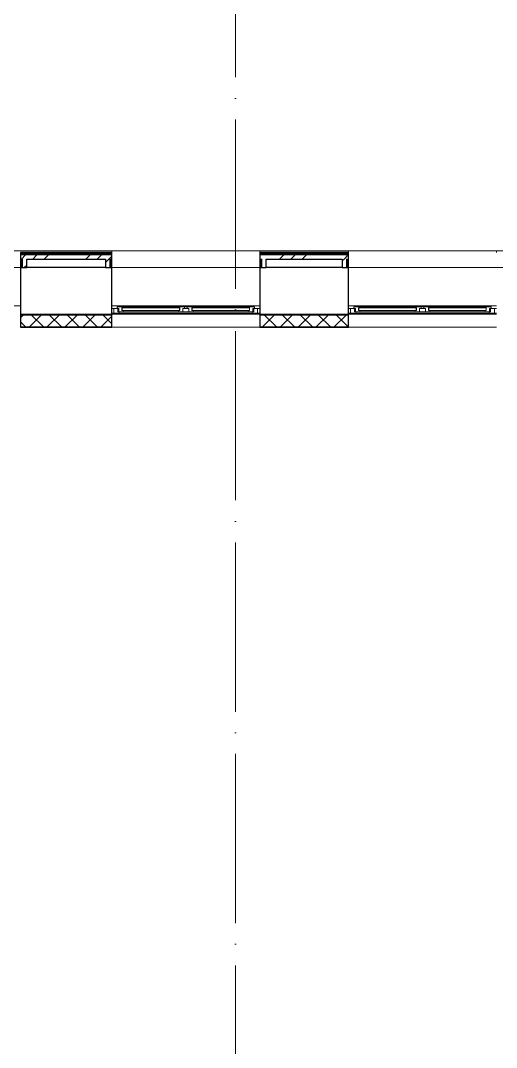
# Model space of a CAD drawing. Header units: millimetres. Extents: x -259793 to 503324, y -44556 to 93494.
# Drawn here: x -25203 to -19573, y 4856 to 16998 of the extents above; entities that cross this region are included whole.
import ezdxf

# ---------------------------------------------------------------- set-up
doc = ezdxf.new("R2010")
doc.units = ezdxf.units.MM
doc.linetypes.add('ADSK_Линия сетки', pattern=[25, 20, -2.5, 0, -2.5])
for name, color, linetype, lineweight in [('_ Окна', 7, 'Continuous', 9), ('Ограждение', 252, 'Continuous', 9), ('Окна', 252, 'Continuous', 9), ('Оси', 252, 'Continuous', 9), ('Стены внутренние', 7, 'Continuous', 18), ('Стены наружные', 7, 'Continuous', 18), ('Стены штриховка', 7, 'Continuous', 9)]:
    doc.layers.add(name, color=color, linetype=linetype, lineweight=lineweight)

# ---------------------------------------------------------------- blocks, each defined once
blk = doc.blocks.new('1 этаж')
at = {"layer": '_ Окна', "color": 251, "true_color": 0x636466}
for p, q in [((-24096, 14974), (-24121, 14974)), ((-24096, 14916), (-24096, 14974)), ((-23998, 14982), (-24001, 14982)), ((-24001, 14982), (-24001, 14950)), ((-24001, 14950), (-23998, 14950)), ((-23321, 14982), (-23998, 14982)), ((-23998, 14982), (-23998, 14950)), ((-23998, 14950), (-23998, 14982)), ((-23998, 14950), (-23321, 14950)), ((-23321, 14950), (-23321, 14982)), ((-23321, 14982), (-23321, 14950)), ((-23318, 14982), (-23321, 14982)), ((-23321, 14950), (-23318, 14950)), ((-23318, 14950), (-23318, 14982)), ((-23171, 14982), (-23174, 14982)), ((-23174, 14982), (-23174, 14950)), ((-23174, 14950), (-23171, 14950)), ((-22494, 14982), (-23171, 14982)), ((-23171, 14982), (-23171, 14950)), ((-23171, 14950), (-23171, 14982)), ((-23171, 14950), (-22494, 14950)), ((-22494, 14950), (-22494, 14982)), ((-22494, 14982), (-22494, 14950)), ((-22491, 14982), (-22494, 14982)), ((-22494, 14950), (-22491, 14950)), ((-22491, 14950), (-22491, 14982)), ((-22371, 14974), (-22396, 14974)), ((-22396, 14974), (-22396, 14916)), ((-21296, 14974), (-21321, 14974)), ((-21296, 14916), (-21296, 14974)), ((-21198, 14982), (-21201, 14982)), ((-21201, 14982), (-21201, 14950)), ((-21201, 14950), (-21198, 14950)), ((-20521, 14982), (-21198, 14982)), ((-21198, 14982), (-21198, 14950)), ((-21198, 14950), (-21198, 14982)), ((-21198, 14950), (-20521, 14950)), ((-20521, 14950), (-20521, 14982)), ((-20521, 14982), (-20521, 14950)), ((-20518, 14982), (-20521, 14982)), ((-20521, 14950), (-20518, 14950)), ((-20518, 14950), (-20518, 14982)), ((-20371, 14982), (-20374, 14982)), ((-20374, 14982), (-20374, 14950)), ((-20374, 14950), (-20371, 14950)), ((-19694, 14982), (-20371, 14982)), ((-20371, 14982), (-20371, 14950)), ((-20371, 14950), (-20371, 14982)), ((-20371, 14950), (-19694, 14950)), ((-19694, 14950), (-19694, 14982)), ((-19694, 14982), (-19694, 14950)), ((-19691, 14982), (-19694, 14982)), ((-19694, 14950), (-19691, 14950)), ((-19691, 14950), (-19691, 14982)), ((-19571, 14974), (-19596, 14974)), ((-19596, 14974), (-19596, 14916)), ((-24121, 14916), (-24096, 14916)), ((-22396, 14916), (-22371, 14916)), ((-21321, 14916), (-21296, 14916)), ((-19596, 14916), (-19571, 14916))]:
    blk.add_line(p, q, dxfattribs=at)
at = {"layer": '_ Окна', "color": 251, "lineweight": 18, "true_color": 0x636466}
for p, q in [((-24058, 14974), (-24096, 14974)), ((-24096, 14974), (-24096, 14916)), ((-24002, 14991), (-24058, 14991)), ((-24058, 14991), (-24058, 14974)), ((-24058, 14974), (-24038, 14974)), ((-24050, 14933), (-24050, 14974)), ((-24038, 14974), (-24038, 14933)), ((-24001, 14990), (-24002, 14991)), ((-24000, 14991), (-24001, 14990)), ((-24001, 14950), (-24001, 14982)), ((-24001, 14982), (-23983, 14982)), ((-23983, 14950), (-24001, 14950)), ((-23985, 14991), (-24000, 14991)), ((-23987, 14933), (-23983, 14950)), ((-23983, 14982), (-23985, 14991)), ((-23333, 14991), (-23336, 14982)), ((-23336, 14982), (-23318, 14982)), ((-23318, 14950), (-23336, 14950)), ((-23336, 14950), (-23331, 14933)), ((-23319, 14991), (-23333, 14991)), ((-23318, 14990), (-23319, 14991)), ((-23317, 14991), (-23318, 14990)), ((-23318, 14982), (-23318, 14950)), ((-23261, 14991), (-23317, 14991)), ((-23281, 14933), (-23281, 14974)), ((-23281, 14974), (-23261, 14974)), ((-23261, 14974), (-23261, 14991)), ((-23175, 14991), (-23231, 14991)), ((-23231, 14991), (-23231, 14974)), ((-23231, 14974), (-23211, 14974)), ((-23211, 14974), (-23211, 14933)), ((-23174, 14990), (-23175, 14991)), ((-23173, 14991), (-23174, 14990)), ((-23174, 14950), (-23174, 14982)), ((-23174, 14982), (-23156, 14982)), ((-23156, 14950), (-23174, 14950)), ((-23158, 14991), (-23173, 14991)), ((-23160, 14933), (-23156, 14950)), ((-23156, 14982), (-23158, 14991)), ((-22506, 14991), (-22509, 14982)), ((-22509, 14982), (-22491, 14982)), ((-22491, 14950), (-22509, 14950)), ((-22509, 14950), (-22504, 14933)), ((-22492, 14991), (-22506, 14991)), ((-22491, 14990), (-22492, 14991)), ((-22490, 14991), (-22491, 14990)), ((-22491, 14982), (-22491, 14950)), ((-22434, 14991), (-22490, 14991)), ((-22454, 14933), (-22454, 14974)), ((-22454, 14974), (-22434, 14974)), ((-22442, 14974), (-22442, 14933)), ((-22434, 14974), (-22434, 14991)), ((-22396, 14974), (-22434, 14974)), ((-22396, 14916), (-22396, 14974)), ((-21258, 14974), (-21296, 14974)), ((-21296, 14974), (-21296, 14916)), ((-21202, 14991), (-21258, 14991)), ((-21258, 14991), (-21258, 14974)), ((-21258, 14974), (-21238, 14974)), ((-21250, 14933), (-21250, 14974)), ((-21238, 14974), (-21238, 14933)), ((-21201, 14990), (-21202, 14991)), ((-21200, 14991), (-21201, 14990)), ((-21201, 14950), (-21201, 14982)), ((-21201, 14982), (-21183, 14982)), ((-21183, 14950), (-21201, 14950)), ((-21185, 14991), (-21200, 14991)), ((-21187, 14933), (-21183, 14950)), ((-21183, 14982), (-21185, 14991)), ((-20533, 14991), (-20536, 14982)), ((-20536, 14982), (-20518, 14982)), ((-20518, 14950), (-20536, 14950)), ((-20536, 14950), (-20531, 14933)), ((-20519, 14991), (-20533, 14991)), ((-20518, 14990), (-20519, 14991)), ((-20517, 14991), (-20518, 14990)), ((-20518, 14982), (-20518, 14950)), ((-20461, 14991), (-20517, 14991)), ((-20481, 14933), (-20481, 14974)), ((-20481, 14974), (-20461, 14974)), ((-20461, 14974), (-20461, 14991)), ((-20375, 14991), (-20431, 14991)), ((-20431, 14991), (-20431, 14974)), ((-20431, 14974), (-20411, 14974)), ((-20411, 14974), (-20411, 14933)), ((-20374, 14990), (-20375, 14991)), ((-20373, 14991), (-20374, 14990)), ((-20374, 14950), (-20374, 14982)), ((-20374, 14982), (-20356, 14982)), ((-20356, 14950), (-20374, 14950)), ((-20358, 14991), (-20373, 14991)), ((-20360, 14933), (-20356, 14950)), ((-20356, 14982), (-20358, 14991)), ((-19706, 14991), (-19709, 14982)), ((-19709, 14982), (-19691, 14982)), ((-19691, 14950), (-19709, 14950)), ((-19709, 14950), (-19704, 14933)), ((-19692, 14991), (-19706, 14991)), ((-19691, 14990), (-19692, 14991)), ((-19690, 14991), (-19691, 14990)), ((-19691, 14982), (-19691, 14950)), ((-19634, 14991), (-19690, 14991)), ((-19654, 14933), (-19654, 14974)), ((-19654, 14974), (-19634, 14974)), ((-19642, 14974), (-19642, 14933)), ((-19634, 14974), (-19634, 14991)), ((-19596, 14974), (-19634, 14974)), ((-19596, 14916), (-19596, 14974)), ((-24096, 14916), (-24036, 14916)), ((-24038, 14933), (-24050, 14933)), ((-24038, 14933), (-23987, 14933)), ((-24036, 14916), (-24032, 14933)), ((-23331, 14933), (-23281, 14933)), ((-23211, 14933), (-23160, 14933)), ((-22504, 14933), (-22454, 14933)), ((-22460, 14933), (-22455, 14916)), ((-22455, 14916), (-22396, 14916)), ((-22442, 14933), (-22454, 14933)), ((-21296, 14916), (-21236, 14916)), ((-21238, 14933), (-21250, 14933)), ((-21238, 14933), (-21187, 14933)), ((-21236, 14916), (-21232, 14933)), ((-20531, 14933), (-20481, 14933)), ((-20411, 14933), (-20360, 14933)), ((-19704, 14933), (-19654, 14933)), ((-19660, 14933), (-19655, 14916)), ((-19655, 14916), (-19596, 14916)), ((-19642, 14933), (-19654, 14933))]:
    blk.add_line(p, q, dxfattribs=at)
at = {"layer": 'Ограждение', "color": 251, "true_color": 0x636466}
for p, q in [((-27566, 15656), (-13581, 15656)), ((-24121, 15636), (-24121, 15656)), ((-24121, 15656), (-22371, 15656)), ((-22371, 15656), (-22371, 15636)), ((-21321, 15636), (-21321, 15656)), ((-21321, 15656), (-19571, 15656)), ((-19571, 15656), (-19571, 15636)), ((-26951, 15456), (-25201, 15456)), ((-24121, 15456), (-22371, 15456)), ((-21321, 15456), (-19571, 15456)), ((-26951, 15006), (-25201, 15006)), ((-24121, 15006), (-22371, 15006)), ((-21321, 15006), (-19571, 15006))]:
    blk.add_line(p, q, dxfattribs=at)
at = {"layer": 'Окна', "color": 251, "true_color": 0x636466}
for p, q in [((-24000, 14991), (-24002, 14991)), ((-23333, 14991), (-23985, 14991)), ((-23317, 14991), (-23319, 14991)), ((-23261, 14991), (-23231, 14991)), ((-23231, 14974), (-23261, 14974)), ((-23173, 14991), (-23175, 14991)), ((-22506, 14991), (-23158, 14991)), ((-22490, 14991), (-22492, 14991)), ((-21200, 14991), (-21202, 14991)), ((-20533, 14991), (-21185, 14991)), ((-20517, 14991), (-20519, 14991)), ((-20461, 14991), (-20431, 14991)), ((-20431, 14974), (-20461, 14974)), ((-20373, 14991), (-20375, 14991)), ((-19706, 14991), (-20358, 14991)), ((-19690, 14991), (-19692, 14991)), ((-24036, 14916), (-22455, 14916)), ((-23987, 14933), (-23331, 14933)), ((-23211, 14933), (-23281, 14933)), ((-23160, 14933), (-22504, 14933)), ((-21236, 14916), (-19655, 14916)), ((-21187, 14933), (-20531, 14933)), ((-20411, 14933), (-20481, 14933)), ((-20360, 14933), (-19704, 14933))]:
    blk.add_line(p, q, dxfattribs=at)
at = {"layer": 'Оси', "color": 251, "linetype": 'ADSK_Линия сетки', "ltscale": 100, "true_color": 0x636466}
for p, q in [((-22656, 32207), (-22656, -32500)), ((-806, 15456), (-72528, 15456))]:
    blk.add_line(p, q, dxfattribs=at)
at = {"layer": 'Стены внутренние', "color": 251, "lineweight": 30, "true_color": 0x636466}
for p, q in [((-25201, 15456), (-25201, 14906)), ((-24196, 15456), (-25126, 15456)), ((-24121, 14906), (-24121, 15456)), ((-22371, 15456), (-22371, 14906)), ((-21396, 15456), (-22296, 15456)), ((-21321, 14906), (-21321, 15456)), ((-25201, 14906), (-24121, 14906)), ((-25201, 14896), (-25201, 14754)), ((-24121, 14754), (-24121, 14896)), ((-22371, 14906), (-21321, 14906)), ((-22371, 14896), (-22371, 14754)), ((-21321, 14754), (-21321, 14896)), ((-25201, 14754), (-24121, 14754)), ((-22371, 14754), (-21321, 14754))]:
    blk.add_line(p, q, dxfattribs=at)
at = {"layer": 'Стены внутренние', "color": 251, "linetype": 'Continuous', "lineweight": 9, "true_color": 0x636466}
for p, q in [((-25201, 14864), (-25168, 14896)), ((-25096, 14756), (-24956, 14896)), ((-24930, 14756), (-25070, 14896)), ((-24884, 14756), (-24744, 14896)), ((-24718, 14756), (-24858, 14896)), ((-24672, 14756), (-24532, 14896)), ((-24506, 14756), (-24646, 14896)), ((-24460, 14756), (-24320, 14896)), ((-24294, 14756), (-24434, 14896)), ((-24248, 14756), (-24121, 14883)), ((-24123, 14797), (-24222, 14896)), ((-22339, 14756), (-22199, 14896)), ((-22173, 14756), (-22313, 14896)), ((-22126, 14756), (-21986, 14896)), ((-21961, 14756), (-22101, 14896)), ((-21914, 14756), (-21774, 14896)), ((-21749, 14756), (-21889, 14896)), ((-21702, 14756), (-21562, 14896)), ((-21536, 14756), (-21676, 14896)), ((-21490, 14756), (-21350, 14896)), ((-21324, 14756), (-21464, 14896)), ((-25143, 14756), (-25199, 14812)), ((-24563, 14754), (-24564, 14756)), ((-24420, 14756), (-24421, 14755)), ((-21748, 14754), (-21749, 14756))]:
    blk.add_line(p, q, dxfattribs=at)
at = {"layer": 'Стены внутренние', "color": 251, "true_color": 0x636466}
for p, q in [((-22371, 14906), (-24121, 14906)), ((-19571, 14906), (-21321, 14906)), ((-22371, 14754), (-24121, 14754)), ((-19571, 14754), (-21321, 14754))]:
    blk.add_line(p, q, dxfattribs=at)
at = {"layer": 'Стены наружные', "color": 251, "lineweight": 30, "true_color": 0x636466}
for p, q in [((-24121, 15636), (-25201, 15636)), ((-25201, 15636), (-25201, 15456)), ((-25126, 15556), (-24196, 15556)), ((-25126, 15456), (-25126, 15556)), ((-24196, 15556), (-24196, 15456)), ((-24121, 15456), (-24121, 15636)), ((-21321, 15636), (-22371, 15636)), ((-22371, 15636), (-22371, 15456)), ((-22296, 15556), (-21396, 15556)), ((-22296, 15456), (-22296, 15556)), ((-21396, 15556), (-21396, 15456)), ((-21321, 15456), (-21321, 15636)), ((-25201, 15456), (-25126, 15456)), ((-24196, 15456), (-24121, 15456)), ((-22371, 15456), (-22296, 15456)), ((-21396, 15456), (-21321, 15456)), ((-25201, 14906), (-25201, 14896)), ((-24121, 14896), (-24121, 14906)), ((-22371, 14906), (-22371, 14896)), ((-21321, 14896), (-21321, 14906))]:
    blk.add_line(p, q, dxfattribs=at)
at = {"layer": 'Стены наружные', "color": 251, "linetype": 'Continuous', "lineweight": 9, "true_color": 0x636466}
for p, q in [((-25191, 15556), (-25141, 15606)), ((-25095, 15606), (-25082, 15619)), ((-25082, 15619), (-25070, 15631)), ((-25070, 15631), (-25065, 15636)), ((-25056, 15556), (-25006, 15606)), ((-24921, 15556), (-24871, 15606)), ((-24883, 15606), (-24870, 15619)), ((-24870, 15619), (-24858, 15631)), ((-24671, 15606), (-24658, 15619)), ((-24658, 15619), (-24646, 15631)), ((-24646, 15631), (-24641, 15636)), ((-24458, 15606), (-24446, 15619)), ((-24446, 15619), (-24433, 15631)), ((-24428, 15556), (-24378, 15606)), ((-24293, 15556), (-24243, 15606)), ((-24246, 15606), (-24234, 15619)), ((-24234, 15619), (-24221, 15631)), ((-24221, 15631), (-24216, 15636)), ((-24196, 15518), (-24158, 15556)), ((-24158, 15556), (-24121, 15593)), ((-22337, 15606), (-22325, 15619)), ((-22325, 15619), (-22312, 15631)), ((-22138, 15556), (-22088, 15606)), ((-22125, 15606), (-22112, 15619)), ((-22112, 15619), (-22100, 15631)), ((-22100, 15631), (-22095, 15636)), ((-22003, 15556), (-21953, 15606)), ((-21913, 15606), (-21900, 15619)), ((-21900, 15619), (-21888, 15631)), ((-21868, 15556), (-21818, 15606)), ((-21701, 15606), (-21688, 15619)), ((-21688, 15619), (-21676, 15631)), ((-21676, 15631), (-21671, 15636)), ((-21489, 15606), (-21476, 15619)), ((-21476, 15619), (-21464, 15631)), ((-21396, 15535), (-21374, 15556)), ((-21374, 15556), (-21324, 15606)), ((-21346, 15537), (-21333, 15549)), ((-21333, 15549), (-21326, 15556)), ((-25201, 15500), (-25188, 15513)), ((-25188, 15513), (-25176, 15525)), ((-25156, 15456), (-25126, 15487)), ((-24146, 15495), (-24133, 15507)), ((-24133, 15507), (-24121, 15520))]:
    blk.add_line(p, q, dxfattribs=at)
at = {"layer": 'Стены штриховка', "color": 251, "true_color": 0x636466}
for p, q in [((-25201, 15631), (-24121, 15631)), ((-24121, 15631), (-25201, 15631)), ((-24121, 15619), (-25201, 15619)), ((-24121, 15606), (-25201, 15606)), ((-25176, 15556), (-25201, 15556)), ((-25188, 15456), (-25188, 15556)), ((-25176, 15456), (-25176, 15556)), ((-24146, 15456), (-24146, 15556)), ((-24121, 15556), (-24146, 15556)), ((-24133, 15456), (-24133, 15556)), ((-22371, 15631), (-21321, 15631)), ((-21321, 15631), (-22371, 15631)), ((-21321, 15619), (-22371, 15619)), ((-21321, 15606), (-22371, 15606)), ((-22346, 15556), (-22371, 15556)), ((-22358, 15456), (-22358, 15556)), ((-22346, 15456), (-22346, 15556)), ((-21346, 15456), (-21346, 15556)), ((-21321, 15556), (-21346, 15556)), ((-21333, 15456), (-21333, 15556)), ((-24121, 14896), (-25201, 14896)), ((-25199, 14830), (-25201, 14830)), ((-25199, 14830), (-25199, 14756)), ((-24121, 14830), (-24123, 14830)), ((-24123, 14756), (-24123, 14830)), ((-21321, 14896), (-22371, 14896)), ((-22369, 14830), (-22371, 14830)), ((-22369, 14830), (-22369, 14756)), ((-21321, 14830), (-21323, 14830)), ((-21323, 14756), (-21323, 14830)), ((-25199, 14756), (-24123, 14756)), ((-22369, 14756), (-21323, 14756))]:
    blk.add_line(p, q, dxfattribs=at)

msp = doc.modelspace()

# ---------------------------------------------------------------- block references
msp.add_blockref('1 этаж', (-2, -1380.07963))

doc.saveas('drawing.dxf')
